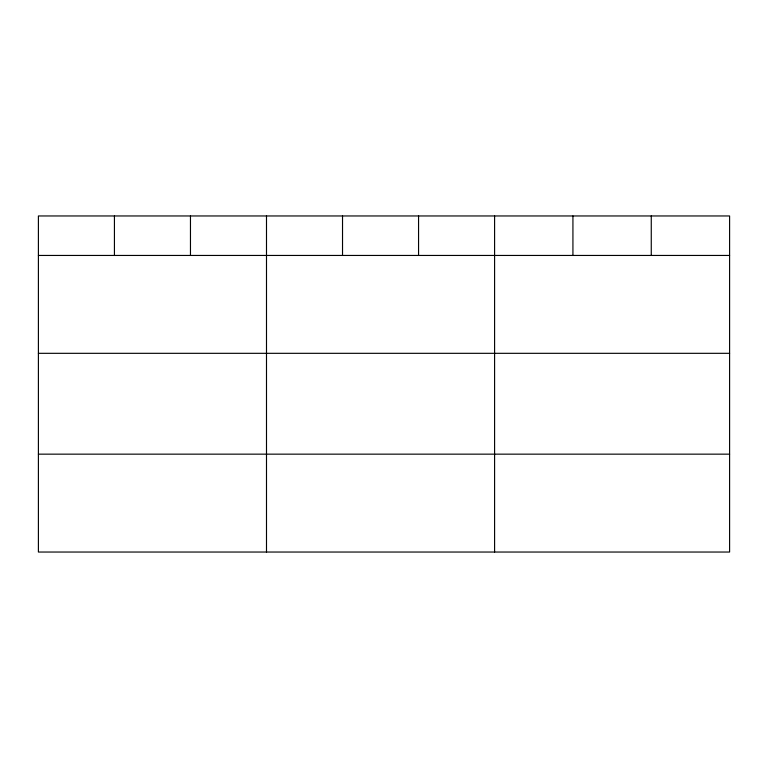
<?xml version="1.0" encoding="UTF-8"?>
<svg xmlns="http://www.w3.org/2000/svg" width="768" height="768" viewBox="0 0 768 768"><rect width="100%" height="100%" fill="white"/><g stroke="black" fill="none" stroke-linecap="round" stroke-linejoin="round"><path stroke-width="1.15" d="M729.6 353.318L729.6 215.962L38.4 215.962L38.4 552.038L729.6 552.038L729.6 353.318L38.4 353.318M38.4 255.446L729.6 255.446M38.4 454.157L729.6 454.157M651.264 215.962L651.264 255.446M572.928 215.962L572.928 255.446M494.592 215.962L494.592 552.038M418.56 215.962L418.56 255.446M342.528 215.962L342.528 255.446M266.496 215.962L266.496 552.038M190.464 215.962L190.464 255.446M114.432 215.962L114.432 255.446"/></g></svg>
